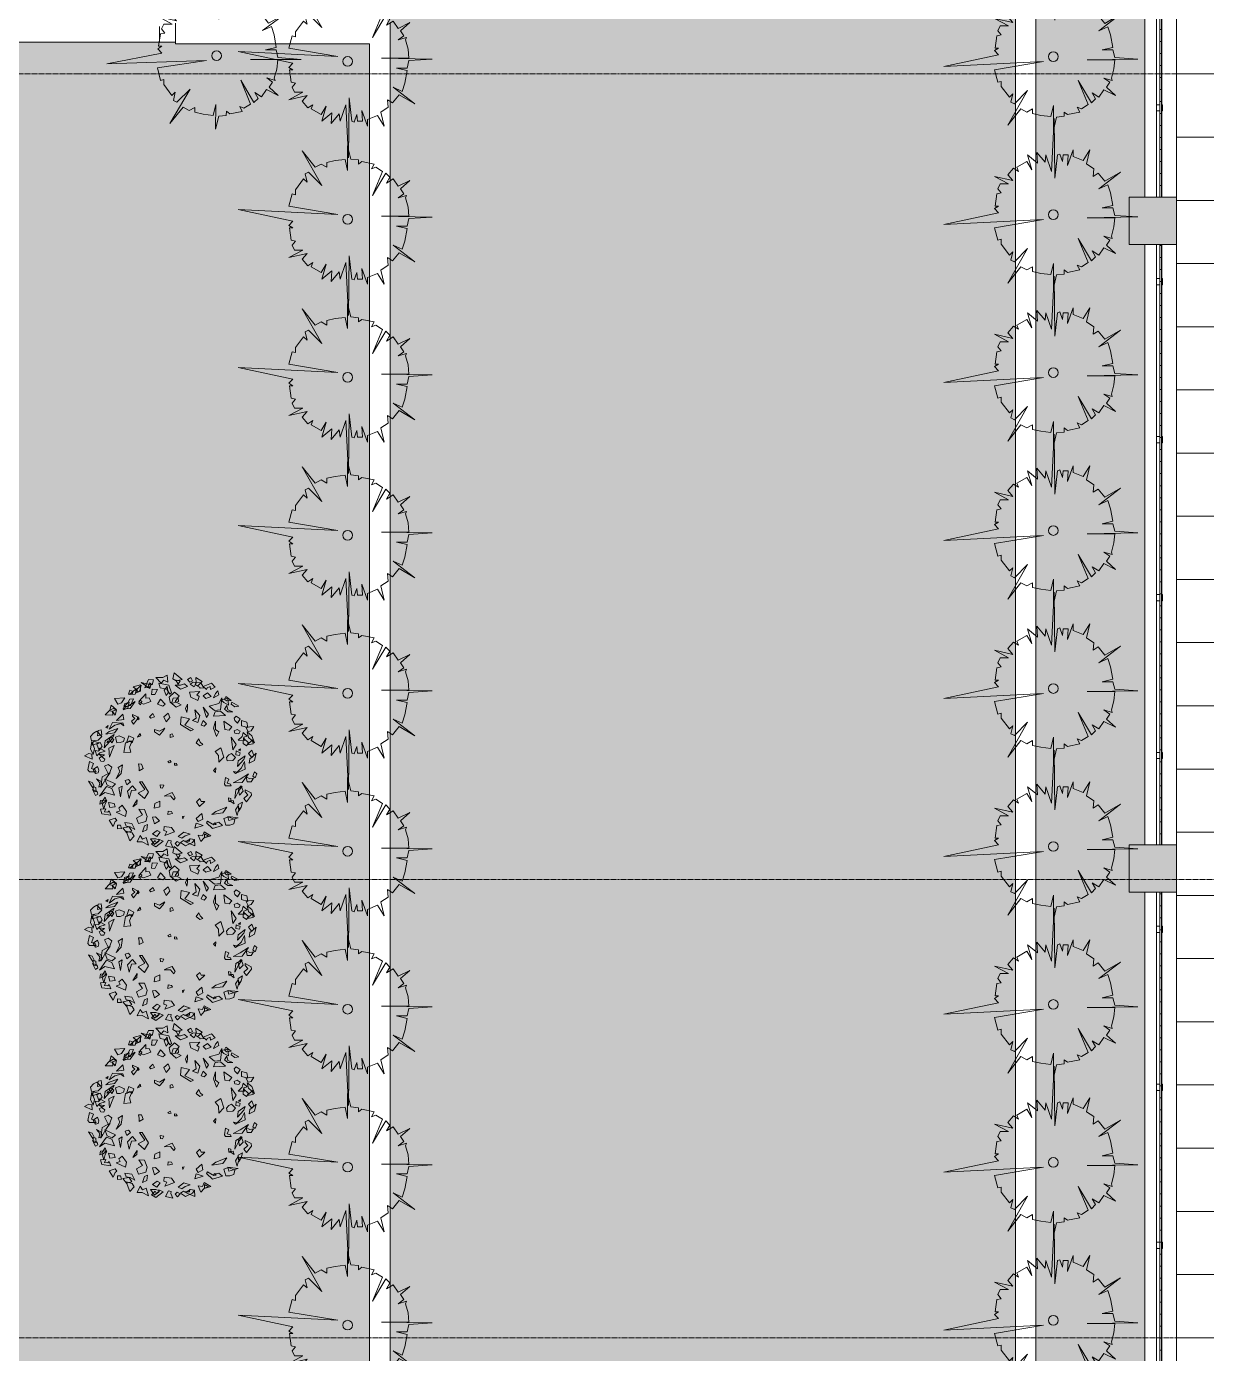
# Model space of a CAD drawing. Header units: millimetres. Extents: x 5359 to 218750, y -16347 to 109893.
# Drawn here: x 127519 to 134991, y 25437 to 33837 of the extents above; entities that cross this region are included whole.
import ezdxf

# ---------------------------------------------------------------- set-up
doc = ezdxf.new("R2010")
doc.units = ezdxf.units.MM
doc.linetypes.add('Double dash', pattern=[41.999998, 12, -6, 6, -6, 6, -6])
doc.linetypes.add('Grid Line', pattern=[22.225, 12.7, -3.175, 3.175, -3.175])
for name, color, linetype, lineweight in [('A-FLOR', 192, 'Continuous', 9), ('A-FLOR-HRAL', 11, 'Continuous', 9), ('A-FLOR-PATT', 8, 'Continuous', 9), ('A-WALL', 113, 'Continuous', 9), ('C-PROP-LINE', 91, 'Double dash', 18), ('G-IMPT', 8, 'Continuous', 9), ('L-PLNT', 71, 'Continuous', 9), ('S-COLS', 52, 'Continuous', 9), ('S-COLS-3', 9, 'Continuous', 9), ('S-COLS-4', 52, 'Continuous', 18), ('S-GRID-1', 1, 'Grid Line', 9)]:
    doc.layers.add(name, color=color, linetype=linetype, lineweight=lineweight)
pattern_1 = [(0, (167.64, 11.2), (558.8, 558.8), [83.82, -16.764, 22.352, -16.764, -419.1]), (0, (167.64, 11.2), (558.8, 558.8), [-139.7, 83.82, -335.28]), (0, (139.7, 27.94), (558.8, 558.8), [55.88, -41.91, 83.82, -41.91, -335.28]), (0, (139.7, 27.94), (558.8, 558.8), [-223.52, 55.88, -279.4]), (0, (335.3, 251.46), (558.8, 558.8), [69.85, -27.94, 69.85, -391.16]), (0, (55.9, 363.2), (558.8, 558.8), [27.94, -55.88, 27.94, -447.04]), (90, (111.76, 363.2), (-558.8, 558.8), [50.292, -508.508]), (90, (279.4, 27.94), (-558.8, 558.8), [55.88, -502.92]), (90, (419.1, 251.46), (-558.8, 558.8), [55.88, -502.92]), (45, (352.04, 22.35), (0, 558.7996), [55.88, -734.383]), (135, (206.76, 22.35), (-558.7996, 0), [55.88, -734.383]), (63.435, (335.28, 25.15), (-0.0005, 558.8001), [55.88, -1193.635]), (75.964, (307.34, 27.94), (-0.00237, 558.80038), [55.88, -2248.111]), (75.964, (447.04, 251.46), (-0.00237, 558.80038), [44.704, -2259.287]), (75.964, (122.94, 363.22), (-0.00237, 558.80038), [39.116, -2264.875]), (104.036, (251.46, 27.94), (0.00237, 558.80038), [55.88, -2248.111]), (104.036, (391.16, 251.46), (0.00237, 558.80038), [44.704, -2259.287]), (104.036, (100.58, 363.22), (0.00237, 558.80038), [39.116, -2264.875]), (116.565, (223.52, 25.15), (0.0005, 558.8001), [55.88, -1193.634])]

# ---------------------------------------------------------------- blocks, each defined once
blk = doc.blocks.new('M_Concrete-Rectangular-Column2 - 300x300-2025390-TKCS_MB ĐỊNH VỊ CỔNG-HÀNG RÀO')
at = {"layer": 'S-COLS-3'}
blk.add_hatch(color=256, dxfattribs=at).paths.add_polyline_path([(-150, 150), (-150, -150), (150, -150), (150, 150)])
at = {"layer": 'S-COLS-4'}
for p, q in [((-150, 150), (150, 150)), ((-150, -150), (-150, 150)), ((150, 150), (150, -150)), ((150, -150), (-150, -150))]:
    blk.add_line(p, q, dxfattribs=at)
blk = doc.blocks.new('NBS_CLDPhysicalSecuritySystems_MtlMeshPnlFncngSym_CLDModsecSecurusS3_InfillPanel - NBS_CLDPhysicalSecuritySystems_MtlMeshPnlFncngSym_CLDModsecSecurusS2_InfillPanel-V86-TKCS_MB ĐỊNH VỊ CỔNG-HÀNG RÀO')
at = {"layer": 'A-FLOR-HRAL'}
h = blk.add_hatch(dxfattribs=at)
h.set_pattern_fill('FP_30', color=256, style=0, pattern_type=2)
h.set_pattern_definition([(180, (609.6, 0), (-2e-15, 13), []), (90, (609.6, 0), (76, -5e-15), [])])
h.paths.add_polyline_path([(3800, 6), (0, 6), (0, -6), (3800, -6)])
for p, q in [((0, 6), (3800, 6)), ((214, 11), (254, 11)), ((214, 6), (214, 11)), ((254, 6), (214, 6)), ((254, 11), (254, 6)), ((1214, 11), (1254, 11)), ((1214, 6), (1214, 11)), ((1254, 6), (1214, 6)), ((1254, 11), (1254, 6)), ((2214, 11), (2254, 11)), ((2214, 6), (2214, 11)), ((2254, 6), (2214, 6)), ((2254, 11), (2254, 6)), ((3214, 11), (3254, 11)), ((3214, 6), (3214, 11)), ((3254, 6), (3214, 6)), ((3254, 11), (3254, 6)), ((3800, -6), (0, -6)), ((0, -27), (218, -27)), ((214, -6), (254, -6)), ((214, -23), (214, -6)), ((250, -27), (218, -27)), ((250, -27), (1218, -27)), ((254, -6), (254, -23)), ((1214, -6), (1254, -6)), ((1214, -23), (1214, -6)), ((1250, -27), (1218, -27)), ((1250, -27), (2218, -27)), ((1254, -6), (1254, -23)), ((2214, -6), (2254, -6)), ((2214, -23), (2214, -6)), ((2250, -27), (2218, -27)), ((2250, -27), (3218, -27)), ((2254, -6), (2254, -23)), ((3214, -6), (3254, -6)), ((3214, -23), (3214, -6)), ((3250, -27), (3218, -27)), ((3250, -27), (3800, -27)), ((3254, -6), (3254, -23))]:
    blk.add_line(p, q, dxfattribs=at)
for centre, start, end in [((218, -23), 180, 270), ((250, -23), 270, 0), ((1218, -23), 180, 270), ((1250, -23), 270, 0), ((2218, -23), 180, 270), ((2250, -23), 270, 0), ((3218, -23), 180, 270), ((3250, -23), 270, 360)]:
    blk.add_arc(centre, 4, start, end, dxfattribs=at)
blk = doc.blocks.new('CAY MAI VAN PHUC - CAY DUC SOC_dwg-2256080-TKCS_MB ĐỊNH VỊ CỔNG-HÀNG RÀO')
at = {"layer": 'G-IMPT', "flags": 128}
blk.add_lwpolyline([(33, 479), (13, 293), (6, 772), (-14, 347), (-60, 479), (-67, 420), (-133, 499), (-127, 413), (-207, 479), (-173, 360), (-213, 426), (-293, 380), (-280, 347), (-320, 373), (-366, 320), (-326, 274), (-473, 307), (-360, 247), (-426, 247), (-446, 207), (-419, 174), (-453, 167), (-466, 68), (-439, 68), (-473, 48), (-439, 14), (-878, -79), (-80, -39), (-473, -105), (-446, -205), (-419, -198), (-419, -238), (-353, -324), (-326, -298), (-340, -364), (-313, -378), (-207, -271), (-366, -550), (-260, -418), (-213, -444), (-167, -418), (-167, -457), (-100, -471), (-20, -481), (0, -391), (0, -590), (26, -484), (86, -477), (86, -444), (113, -464), (212, -444), (192, -404), (226, -418), (279, -384), (199, -192), (305, -371), (339, -338), (312, -291), (365, -324), (405, -265), (498, -311), (425, -245), (452, -205), (405, -172), (472, -192), (465, -172), (485, -99), (492, -25), (272, -25), (678, -19), (492, -6), (478, 54), (392, 54), (478, 74), (458, 174), (438, 240), (365, 207), (538, 340), (412, 267), (359, 333), (319, 307), (325, 367), (266, 406), (292, 519), (239, 433), (159, 466), (159, 519), (113, 393), (119, 479), (79, 479), (73, 426), (53, 486)], close=True, dxfattribs=at)
at = {"layer": 'G-IMPT'}
blk.add_circle((0, 0), 38.6, dxfattribs=at)
blk = doc.blocks.new('CAY MAI VAN PHUC - CAY BONG TRANG-2256081-TKCS_MB ĐỊNH VỊ CỔNG-HÀNG RÀO')
at = {"xscale": 0.7894736842105263, "yscale": 0.7894736842105263, "zscale": 0.7894736842105263}
blk.add_blockref('CAY MAI VAN PHUC - CAY DUC SOC_dwg-2256080-TKCS_MB ĐỊNH VỊ CỔNG-HÀNG RÀO', (0, 0), dxfattribs=at)
blk = doc.blocks.new('CAY MAI VAN PHUC - CAY BONG TRANG-2256527-TKCS_MB ĐỊNH VỊ CỔNG-HÀNG RÀO')
at = {"extrusion": (0, 0, -1), "xscale": 0.7894736842105263, "yscale": 0.7894736842105263, "zscale": -0.7894736842105263, "rotation": 180}
blk.add_blockref('CAY MAI VAN PHUC - CAY DUC SOC_dwg-2256080-TKCS_MB ĐỊNH VỊ CỔNG-HÀNG RÀO', (0, 0), dxfattribs=at)
blk = doc.blocks.new('CAY BACH TRINH - CAY BACH TRINH_dwg-2249800-TKCS_MB ĐỊNH VỊ CỔNG-HÀNG RÀO')
at = {"layer": 'G-IMPT', "flags": 128}
for points in [[(-578, 1452), (-505, 1613), (-404, 1608), (-431, 1511), (-482, 1548), (-505, 1489), (-486, 1456)], [(-357, 1653), (-250, 1541), (-201, 1603), (-123, 1566), (-133, 1703), (-220, 1653)], [(7, 1749), (-25, 1628), (43, 1591), (160, 1616)], [(121, 1587), (40, 1602), (86, 1521)], [(335, 1653), (267, 1616), (316, 1566), (365, 1591)], [(423, 1516), (443, 1553), (433, 1653), (560, 1578), (472, 1491)], [(-874, 1403), (-896, 1328), (-826, 1327), (-809, 1379)], [(-870, 1320), (-769, 1323), (-719, 1438), (-798, 1395)], [(-715, 1368), (-728, 1408), (-805, 1472), (-663, 1508), (-663, 1385)], [(-648, 1504), (-672, 1392), (-758, 1347), (-746, 1419), (-706, 1444)], [(-556, 1333), (-692, 1179), (-600, 1129), (-460, 1181), (-492, 1255), (-553, 1247)], [(-477, 1437), (-459, 1512), (-646, 1555)], [(-428, 1425), (-446, 1319), (-376, 1318), (-327, 1420)], [(-83, 1327), (-48, 1351), (-99, 1506), (-301, 1542), (-270, 1454), (-140, 1428)], [(-133, 1478), (-191, 1403), (-152, 1303), (-113, 1353)], [(14, 1366), (-94, 1266), (-74, 1166), (43, 1066), (140, 1116), (23, 1178), (101, 1291)], [(23, 1503), (131, 1428), (267, 1478), (209, 1528), (131, 1503)], [(511, 1378), (306, 1366), (335, 1266), (472, 1203), (501, 1278), (452, 1316)], [(533, 1553), (590, 1452), (520, 1446), (509, 1467), (423, 1512), (399, 1468), (319, 1525), (383, 1562)], [(579, 1478), (745, 1541), (813, 1466), (725, 1416), (716, 1478), (657, 1453), (647, 1416)], [(667, 1353), (579, 1291), (628, 1241), (735, 1278)], [(871, 1391), (823, 1341), (784, 1253), (891, 1316)], [(-1364, 914), (-1208, 910), (-1218, 988), (-1136, 1017), (-1240, 1107), (-1267, 1010)], [(-1174, 1238), (-1112, 1130), (-1037, 1152), (-972, 1252)], [(-766, 1181), (-866, 1042), (-1009, 1038), (-900, 1094)], [(-996, 1019), (-915, 1047), (-883, 1171), (-978, 1137)], [(-989, 1076), (-860, 1099), (-799, 1231), (-876, 1225), (-913, 1152)], [(-697, 1145), (-671, 1210), (-634, 1180), (-660, 1114)], [(-269, 1228), (-328, 1128), (-220, 1091), (-172, 1128)], [(-50, 1140), (92, 1178), (86, 1252), (-14, 1249)], [(267, 1128), (228, 1041), (257, 966), (267, 1041)], [(647, 866), (579, 1066), (686, 928)], [(696, 1091), (891, 1141), (949, 1253), (920, 1016), (803, 1003)], [(1064, 1244), (1080, 1108), (985, 1158), (937, 1212)], [(1027, 1278), (998, 1228), (1037, 1191), (1135, 1203)], [(1047, 1103), (998, 1028), (1066, 978), (1164, 978), (1066, 1016)], [(1144, 1166), (1135, 1128), (1203, 1078), (1281, 1091)], [(-1164, 910), (-1135, 1007), (-1204, 1044), (-1282, 1000), (-1216, 980)], [(-1010, 928), (-1137, 803), (-990, 828)], [(-840, 791), (-799, 735), (-718, 839), (-724, 876), (-821, 927), (-821, 894), (-775, 847)], [(-717, 878), (-717, 816), (-688, 841)], [(-415, 941), (-483, 878), (-454, 853), (-386, 878)], [(-113, 953), (-201, 878), (-152, 778), (-84, 866)], [(140, 878), (131, 728), (335, 603), (384, 628), (218, 716), (306, 841)], [(413, 1016), (443, 853), (365, 803), (472, 766), (511, 903)], [(579, 803), (540, 716), (599, 691), (647, 741)], [(813, 978), (784, 891), (1018, 903), (920, 991)], [(823, 791), (784, 653), (842, 491), (891, 578), (823, 628)], [(988, 791), (1008, 628), (1096, 616), (1144, 678)], [(1261, 753), (1203, 803), (1193, 853), (1232, 891), (1310, 841)], [(1339, 702), (1463, 665), (1444, 774), (1337, 802)], [(-1595, 553), (-1527, 591), (-1429, 491), (-1497, 416), (-1634, 403), (-1653, 491)], [(-1424, 524), (-1440, 618), (-1501, 607), (-1513, 501)], [(-1380, 266), (-1361, 403), (-1185, 528), (-1224, 441)], [(-1302, 703), (-1351, 666), (-1312, 653)], [(-1109, 650), (-1174, 560), (-1345, 537), (-1285, 585)], [(-1279, 631), (-1217, 768), (-1027, 752), (-1169, 714)], [(-993, 702), (-1009, 756), (-1064, 751)], [(-721, 477), (-654, 499), (-671, 550)], [(-220, 591), (-289, 516), (-386, 578), (-386, 628), (-289, 591), (-181, 653)], [(-74, 528), (-35, 541), (-6, 491), (-74, 466)], [(1310, 591), (1252, 628), (1193, 603), (1203, 553), (1281, 541)], [(1270, 413), (1394, 410), (1386, 473), (1452, 496), (1368, 568), (1347, 490)], [(1422, 673), (1471, 586), (1531, 604), (1583, 684)], [(1447, 578), (1476, 466), (1593, 366), (1544, 503)], [(-1597, 135), (-1570, 248), (-1626, 391), (-1648, 247)], [(-1619, 320), (-1482, 361), (-1595, 398)], [(-1478, 213), (-1422, 297), (-1459, 373), (-1523, 336)], [(-1328, 370), (-1279, 378), (-1302, 402)], [(-1274, 77), (-1290, 255), (-1183, 312), (-1221, 219)], [(-1283, 435), (-1251, 475), (-1188, 428), (-1232, 366)], [(-1065, 367), (-1127, 366), (-1158, 473), (-1082, 500), (-981, 458), (-1000, 389)], [(-855, 181), (-881, 279), (-825, 405), (-958, 362), (-994, 169)], [(-942, 366), (-893, 503), (-795, 453), (-825, 366), (-873, 403)], [(491, 441), (443, 366), (511, 303), (569, 328), (521, 378)], [(813, 191), (881, 116), (891, -22), (988, 78), (930, 266)], [(1135, 478), (1232, 328), (1164, 228), (1154, 328)], [(1378, 453), (1369, 353), (1437, 303), (1476, 366)], [(1553, 425), (1451, 325), (1568, 345)], [(-1619, 40), (-1622, 139), (-1683, 152), (-1767, 105)], [(-1363, 198), (-1471, 259), (-1494, 200), (-1562, 210), (-1523, 107), (-1467, 166)], [(-1482, 60), (-1448, -1), (-1384, -6), (-1369, 43), (-1433, 90)], [(-1478, 141), (-1429, 91), (-1371, 128)], [(-74, 16), (-123, -9), (-94, -34), (-55, -22)], [(1085, 125), (1140, 155), (1218, 75), (1163, 15), (1054, 5), (1038, 75)], [(1310, 166), (1300, 116), (1222, 128), (1232, 203)], [(1256, -105), (1272, 5), (1412, 105), (1381, 35)], [(1319, 245), (1280, 215), (1311, 205)], [(1476, 153), (1534, 78), (1583, 116), (1544, 216)], [(1624, 156), (1594, 16), (1487, -41), (1502, 50), (1551, 81)], [(-1595, -47), (-1673, -9), (-1702, -172), (-1673, -209), (-1536, -209), (-1556, -172), (-1634, -147)], [(-1515, -106), (-1486, -178), (-1501, -227), (-1553, -242), (-1599, -161)], [(-1449, -521), (-1419, -309), (-1263, -222), (-1351, -346)], [(-1291, -267), (-1232, -115), (-1304, -62), (-1376, -95)], [(-1145, -345), (-1046, -242), (-1021, -71), (-1105, -125), (-1069, -201)], [(-688, -191), (-610, -147), (-641, -60), (-704, -55), (-685, -122)], [(11, -79), (65, -80), (51, -44), (11, -37)], [(832, -134), (784, -184), (823, -222)], [(1477, -247), (1352, -421), (1173, -426), (1309, -356)], [(1179, -205), (1218, -245), (1264, -215)], [(1398, -9), (1408, -159), (1232, -234), (1339, -134)], [(1563, -293), (1595, -211), (1641, -250), (1609, -331)], [(-1604, -526), (-1578, -497), (-1615, -421), (-1690, -396)], [(-1546, -521), (-1536, -609), (-1595, -596), (-1604, -509)], [(-1489, -516), (-1411, -473), (-1448, -396), (-1534, -351), (-1465, -430)], [(-1173, -669), (-1368, -622), (-1473, -694), (-1336, -498), (-1227, -542)], [(-1224, -515), (-1157, -451), (-1369, -353), (-1324, -476)], [(-1024, -493), (-1058, -702), (-1088, -530)], [(-935, -470), (-860, -411), (-900, -361), (-966, -383)], [(-888, -735), (-838, -578), (-745, -570), (-823, -487), (-921, -590)], [(-582, -741), (-504, -613), (-626, -407), (-681, -406), (-575, -561), (-711, -631)], [(-229, -532), (-269, -525), (-272, -467), (-200, -477)], [(1085, -355), (1023, -325), (999, -455), (1023, -485), (1132, -485), (1116, -455), (1054, -435)], [(1202, -735), (1225, -565), (1350, -495), (1280, -595)], [(1330, -484), (1271, -546), (1300, -671), (1369, -596)], [(1427, -309), (1447, -409), (1525, -409), (1573, -334), (1505, -346)], [(-1553, -680), (-1504, -649), (-1521, -598), (-1613, -563)], [(-1468, -852), (-1402, -831), (-1326, -772), (-1450, -777)], [(-1390, -946), (-1429, -809), (-1361, -709), (-1332, -796), (-1361, -846)], [(-811, -903), (-736, -844), (-727, -764), (-770, -826)], [(-129, -656), (-34, -622), (23, -722), (0, -767), (-69, -688), (-193, -693)], [(614, -795), (506, -893), (444, -803), (510, -740), (536, -796)], [(1124, -735), (1132, -805), (1085, -795), (1077, -725)], [(1193, -846), (1173, -780), (1104, -785)], [(1384, -736), (1435, -805), (1537, -675), (1529, -628), (1408, -565), (1408, -607), (1465, -665)], [(-1251, -1066), (-1426, -1044), (-1452, -946), (-1351, -943), (-1371, -1002), (-1308, -1008), (-1282, -979)], [(-1270, -915), (-1163, -901), (-1183, -834), (-1295, -817)], [(-1144, -1010), (-957, -1095), (-936, -993), (-1027, -873), (-1088, -926), (-1063, -982)], [(-698, -1231), (-557, -1193), (-527, -1096), (-584, -953), (-693, -951), (-619, -1061), (-741, -1124)], [(-393, -926), (-281, -901), (-277, -790), (-378, -835)], [(-120, -1056), (-31, -1033), (-45, -997), (-117, -988)], [(550, -1034), (443, -1134), (482, -1196), (569, -1146)], [(1048, -911), (967, -1024), (753, -1052), (829, -993)], [(1249, -1075), (1218, -965), (1272, -885), (1295, -955), (1272, -995)], [(1359, -809), (1271, -859), (1281, -984), (1330, -909)], [(-1130, -1172), (-1165, -1196), (-1203, -1289), (-1280, -1164), (-1162, -1128)], [(-1117, -1335), (-1039, -1334), (-1059, -1267), (-1114, -1266)], [(-883, -1296), (-1010, -1321), (-942, -1409), (-834, -1384)], [(-771, -1348), (-831, -1232), (-975, -1212), (-947, -1284), (-866, -1298)], [(-622, -1399), (-535, -1360), (-523, -1254), (-580, -1280)], [(-384, -1242), (-286, -1181), (-363, -1098), (-424, -1108)], [(-180, -1469), (12, -1396), (-45, -1309), (-194, -1290), (-200, -1370), (-142, -1392)], [(176, -1143), (205, -1087), (168, -1096)], [(411, -1324), (581, -1272), (441, -1226)], [(667, -1184), (647, -1221), (764, -1334), (959, -1271), (891, -1209), (764, -1246)], [(775, -1261), (835, -1251), (807, -1222)], [(1103, -1266), (1025, -1267), (986, -1133), (1081, -1099), (1208, -1151), (1184, -1238)], [(1066, -1096), (1086, -1171), (1271, -1121)], [(-872, -1573), (-787, -1482), (-829, -1416), (-944, -1384)], [(-505, -1659), (-547, -1509), (-620, -1542), (-671, -1472), (-727, -1598), (-626, -1595)], [(-386, -1646), (-464, -1534), (-357, -1534), (-289, -1559)], [(-215, -1584), (-355, -1693), (-443, -1641), (-373, -1567), (-346, -1624), (-297, -1583), (-299, -1545)], [(-336, -1491), (-270, -1405), (-332, -1372), (-423, -1439)], [(-55, -1574), (-63, -1616), (-24, -1708), (-167, -1674), (-109, -1565)], [(323, -1445), (199, -1404), (83, -1492), (153, -1523), (221, -1476)], [(228, -1671), (131, -1609), (189, -1571), (209, -1584), (306, -1584), (306, -1534), (404, -1546), (365, -1609)], [(411, -1674), (406, -1550), (330, -1534), (226, -1592)], [(731, -1476), (595, -1400), (567, -1474), (481, -1461), (531, -1590), (600, -1516)], [(608, -1509), (686, -1484), (608, -1434)], [(69, -1680), (123, -1624), (62, -1590), (23, -1629)]]:
    blk.add_lwpolyline(points, close=True, dxfattribs=at)
blk = doc.blocks.new('CAY BACH TRINH - CAY BACH TRINH-2249732-TKCS_MB ĐỊNH VỊ CỔNG-HÀNG RÀO')
at = {"xscale": 0.3200000000000001, "yscale": 0.3200000000000001, "zscale": 0.3200000000000001}
blk.add_blockref('CAY BACH TRINH - CAY BACH TRINH_dwg-2249800-TKCS_MB ĐỊNH VỊ CỔNG-HÀNG RÀO', (0, 0), dxfattribs=at)
blk = doc.blocks.new('Family - ___-1476882-TKCS_MB ĐỊNH VỊ CỔNG-HÀNG RÀO')
at = {"layer": 'C-PROP-LINE'}
blk.add_line((134801.5, 77418.4), (134801.5, 7888.2), dxfattribs=at)

msp = doc.modelspace()

# ---------------------------------------------------------------- hatches: boundary and pattern name
at = {"layer": 'A-FLOR-PATT'}
h = msp.add_hatch(dxfattribs=at)
h.set_pattern_fill('FP_5', color=256, style=0, pattern_type=2)
h.set_pattern_definition([(90, (81451.8, 48336.34), (-400, 2e-14), []), (180, (81451.8, 48336.34), (-5e-14, -400), [])])
h.paths.add_polyline_path([(14081.4, -16347.2), (14081.4, 79336.3), (14075, 79693.3), (14055.9, 80049.7), (14024.1, 80405.3), (13979.6, 80759.5), (13922.5, 81111.9), (13852.8, 81462), (13770.7, 81809.4), (13676.3, 82153.7), (13569.6, 82494.3), (13450.9, 82831), (13320.2, 83163.2), (13177.7, 83490.5), (13023.6, 83812.5), (12858.2, 84128.8), (12681.5, 84439), (12493.9, 84742.7), (12295.6, 85039.6), (12086.8, 85329.1), (11867.8, 85611), (11638.9, 85884.9), (11400.3, 86150.5), (11152.4, 86407.4), (10895.5, 86655.3), (10630, 86893.8), (10356.1, 87122.8), (10074.1, 87341.7), (9784.6, 87550.5), (9487.8, 87748.9), (9184.1, 87936.5), (8873.9, 88113.1), (8557.5, 88278.6), (8235.5, 88432.7), (7908.2, 88575.1), (7576, 88705.8), (7239.4, 88824.6), (6898.7, 88931.3), (6554.4, 89025.7), (6207, 89107.8), (5856.9, 89177.4), (5504.5, 89234.6), (5358.8, 89252.8), (5358.8, 82030.3), (10052.8, 77336.3), (10052.8, -16347.2), (12634.8, -16347.2)])
h.paths.add_polyline_path([(51727.7, -16347.2), (56702.6, -16347.2), (56702.6, -12330.8), (31070.8, -12330.8), (26103.5, -7352), (26103.5, 40986.3), (24603.5, 40986.3), (22103.5, 38486.3), (22103.5, -8023.3), (22132.9, -8371.9), (22174.4, -8719.2), (22228.1, -9064.9), (22293.8, -9408.5), (22371.5, -9749.6), (22461, -10087.7), (22562.4, -10422.5), (22675.4, -10753.6), (22799.9, -11080.5), (22935.8, -11402.8), (23082.8, -11720.2), (23240.9, -12032.3), (23409.7, -12338.6), (23589.2, -12638.9), (23779.1, -12932.6), (23979.2, -13219.6), (24189.1, -13499.4), (24408.7, -13771.7), (24637.7, -14036.1), (24875.9, -14292.4), (25122.8, -14540.1), (25378.2, -14779.1), (25641.9, -15009), (25913.4, -15229.6), (26192.5, -15440.5), (26478.7, -15641.5), (26771.9, -15832.4), (27071.5, -16012.9), (27377.3, -16182.8), (27700.1, -16347.2), (44092.7, -16347.2)])
h.paths.add_polyline_path([(134801.6, 7388.2), (140779.3, 7388.2), (140779.3, 38986.3), (138279.3, 40986.3), (134801.5, 40986.3), (134801.5, 7388.2)])
h.paths.add_polyline_path([(157794.6, 7388.2), (157794.6, 109892.8), (152779.3, 109892.8), (152779.3, 7388.2), (155944.1, 7388.2)])
h.paths.add_polyline_path([(138279.3, 45986.3), (140779.3, 47986.3), (140779.3, 77336.3), (140773.2, 77721), (140754.7, 78105.2), (140723.9, 78488.6), (140680.8, 78870.9), (140625.5, 79251.5), (140558.1, 79630.2), (140478.5, 80006.6), (140386.9, 80380.2), (140283.4, 80750.7), (140168, 81117.6), (140041, 81480.7), (139902.4, 81839.5), (139752.3, 82193.7), (139591, 82542.9), (139418.5, 82886.8), (139235.2, 83224.9), (139041.1, 83557), (138836.4, 83882.8), (138621.4, 84201.7), (138396.3, 84513.7), (138161.3, 84818.2), (137916.7, 85115.1), (137662.7, 85403.9), (137399.5, 85684.5), (137127.5, 85956.5), (136843.4, 86222.8), (136558.1, 86473.7), (136261.2, 86718.3), (135956.7, 86953.3), (135644.7, 87178.4), (135325.8, 87393.4), (135000.1, 87598), (134668, 87792.2), (134329.8, 87975.5), (133986, 88148), (133636.7, 88309.3), (133282.6, 88459.3), (132923.7, 88598), (132560.6, 88725), (132193.7, 88840.4), (131823.2, 88943.9), (131449.6, 89035.5), (131073.3, 89115), (130694.5, 89182.5), (130313.9, 89237.8), (129931.6, 89280.9), (129548.2, 89311.7), (129164, 89330.2), (128779.3, 89336.3), (87752.6, 89336.3), (85252.6, 86836.3), (85252.6, 84418.2), (127801.6, 84418.2), (134801.6, 77417.7), (134801.6, 45986.3), (136085.6, 45986.3)])
h.paths.add_polyline_path([(24603.5, 45986.3), (26103.5, 45986.3), (26103.5, 77418.2), (33103.5, 84418.2), (75452.6, 84418.2), (75452.6, 86836.3), (72952.6, 89336.3), (32081.4, 89336.3), (31731.6, 89330.2), (31382.3, 89311.9), (31033.8, 89281.3), (30686.6, 89238.6), (30341.1, 89183.8), (29997.8, 89116.9), (29657, 89038), (29319.2, 88947.3), (28984.7, 88844.8), (28654, 88730.7), (28327.6, 88605), (28005.7, 88468.1), (27688.8, 88319.9), (27377.3, 88160.8), (27071.5, 87990.9), (26771.9, 87810.4), (26478.7, 87619.5), (26192.5, 87418.5), (25913.4, 87207.6), (25641.9, 86987), (25378.2, 86757.1), (25122.8, 86518.1), (24831.7, 86222.8), (24637.7, 86014.1), (24408.7, 85749.7), (24189.1, 85477.4), (23979.2, 85197.6), (23779.1, 84910.6), (23589.2, 84616.8), (23409.7, 84316.6), (23240.9, 84010.3), (23082.8, 83698.2), (22935.8, 83380.8), (22799.9, 83058.5), (22675.4, 82731.6), (22562.4, 82400.5), (22461, 82065.7), (22371.5, 81727.6), (22293.8, 81386.5), (22228.1, 81042.9), (22174.4, 80697.2), (22132.9, 80349.9), (22103.5, 80001.3), (22103.5, 48486.3), (23817.1, 46772.8)])
h.paths.add_polyline_path([(5358.8, 97336.3), (130779.3, 97336.3), (131136.3, 97342.7), (131492.7, 97361.8), (131848.3, 97393.6), (132202.5, 97438.1), (132554.9, 97495.2), (132905, 97564.9), (133252.4, 97647), (133596.7, 97741.4), (133937.3, 97848.1), (134274, 97966.8), (134606.2, 98097.5), (134933.5, 98240), (135255.5, 98394.1), (135571.8, 98559.5), (135882, 98736.2), (136185.8, 98923.8), (136482.6, 99122.1), (136772.1, 99330.9), (137054, 99549.9), (137328, 99778.8), (137593.5, 100017.4), (137850.4, 100265.3), (138098.3, 100522.2), (138336.8, 100787.7), (138565.8, 101061.6), (138784.8, 101343.6), (138993.6, 101633.1), (139191.9, 101929.9), (139379.5, 102233.6), (139556.1, 102543.8), (139721.6, 102860.2), (139875.7, 103182.2), (140018.1, 103509.5), (140148.8, 103841.7), (140267.6, 104178.3), (140374.3, 104519), (140468.7, 104863.3), (140550.8, 105210.7), (140620.5, 105560.8), (140681.9, 105947.8), (140722.1, 106267.4), (140753.9, 106622.9), (140773, 106979.4), (140779.3, 107336.3), (140779.3, 109892.8), (135779.3, 109892.8), (135779.3, 107336.3), (130779.3, 102336.3), (5358.8, 102336.3), (5358.8, 99924.4)])
h = msp.add_hatch(dxfattribs=at)
h.set_pattern_fill('FP_14', color=256, style=0, pattern_type=2)
h.set_pattern_definition(pattern_1)
h.paths.add_polyline_path([(128801.6, 17346.9), (128913.1, 17354.5), (129012.7, 17373), (129095.6, 17396.9), (129203.1, 17443.5), (129291.6, 17495), (129356.5, 17541.1), (129431, 17607.6), (129497.5, 17682), (129555.2, 17763.4), (129603.5, 17850.8), (129641.7, 17943), (129669.3, 18038.9), (129686.7, 18149), (129691.6, 18236.9), (129691.6, 33727.4), (128462.6, 33727.4), (128462.6, 33737.4), (127262.6, 33737.4), (127262.6, 27336.9), (127252.6, 27336.9), (127252.6, 25721.9), (127262.6, 25721.9), (127262.6, 19136.9), (127252.6, 19136.9), (127252.6, 17346.9), (127279.7, 17346.9)])
h.paths.add_polyline_path([(128823, 37137.4), (129701.6, 37137.4), (129701.6, 40386.3), (129693.8, 40471.7), (129671.1, 40555.4), (129647.1, 40613.3), (129606.1, 40680.2), (129555.2, 40739.9), (129495.5, 40790.8), (129428.2, 40832), (129356.1, 40861.9), (129279.8, 40880.2), (129201.6, 40886.3), (128501.6, 40886.3), (128501.6, 61586.3), (129201.6, 61586.3), (129287, 61594.2), (129370.7, 61616.8), (129428.6, 61640.8), (129495.5, 61681.8), (129555.2, 61732.8), (129606.1, 61792.4), (129647.1, 61859.3), (129677.2, 61931.8), (129695.5, 62008.1), (129701.6, 62086.3), (129700.3, 74387.8), (129695.3, 74585.1), (129676.5, 74832.7), (129645.1, 75078.9), (129601.3, 75323.3), (129545.2, 75565.1), (129476.9, 75803.8), (129396.6, 76038.7), (129304.5, 76269.3), (129200.9, 76494.9), (129085.9, 76714.9), (128959, 76930.4), (128817.7, 77143.9), (128666.7, 77348.2), (128506.4, 77543.2), (128337.2, 77728.8), (128159.4, 77904.8), (127973.6, 78071), (127780.1, 78227), (127579.5, 78372.8), (127372.1, 78507.9), (127154.9, 78634.2), (126917.8, 78755.4), (126691.3, 78856.9), (126486.1, 78937.9), (126253.1, 79016.6), (126016.5, 79083.6), (125777.1, 79138.6), (125535.3, 79181.5), (125291.7, 79212.2), (125047, 79230.7), (124801.6, 79236.9), (118352.6, 79236.9), (118352.6, 78649), (118662.6, 78649), (118662.6, 78639), (118652.6, 78636.9), (118652.6, 78246.9), (122742.5, 78246.9), (122742.5, 79046.9), (125162.5, 79046.9), (125162.5, 79036.9), (125152.5, 79036.9), (125152.5, 78236.9), (125162.5, 78236.9), (125162.9, 78246.9), (127252.6, 78246.9), (127252.6, 76536.9), (127262.6, 76536.9), (127262.6, 69762.3), (127252.6, 69761.9), (127252.6, 68146.9), (127262.1, 68146.9), (127262.6, 61561.9), (127252.6, 61561.9), (127252.6, 59936.9), (127262.6, 59936.9), (127262.6, 53361.9), (127252.6, 53361.9), (127252.6, 51736.9), (127262.6, 51736.9), (127262.6, 45161.9), (127252.6, 45161.9), (127252.6, 43546.9), (127262.6, 43546.9), (127262.6, 37137.4)])
h.paths.add_polyline_path([(127252.6, 40437.4), (127252.6, 40437.4), (127252.6, 40586.9)])
h.paths.add_polyline_path([(109456, 78246.9), (114542.6, 78246.9), (114542.6, 78649), (114852.6, 78649), (114852.6, 79318.2), (100352.6, 79318.2), (100172.4, 79311.5), (99993.1, 79291.8), (99836.3, 79264.3), (99668, 79222.6), (99503.1, 79169.4), (99342.2, 79104.8), (99167.4, 79018.6), (99035.8, 78943.1), (98891.7, 78846.8), (98754.7, 78740.6), (98625.3, 78625.3), (98504.2, 78501.2), (98392, 78369), (98301.8, 78246.9), (108437.5, 78246.9)])
h = msp.add_hatch(dxfattribs=at)
h.set_pattern_fill('FP_18', color=256, style=0, pattern_type=2)
h.set_pattern_definition([(50.045, (457.64, 0), (480.2038, -42.077), [50.259, -552.85]), (354.992, (457.64, 0), (-92.893, 504.3906), [40.17, -441.873]), (100.435, (497.66, -3.5), (387.3114, 462.309), [42.739, -470.133]), (46.23, (457.64, 134.1), (714.516, -110.9856), [75.381, -829.188]), (96.625, (517.2, 124.86), (625.756, 653.2026), [64.111, -705.222]), (351.17, (457.64, 134.1), (625.758, 653.2008), [60.257, -662.827]), (21.03, (524.6, 100.6), (399.6254, -269.9836), [50.223, -552.448]), (325.958, (524.6, 100.6), (162.8971, 486.2573), [40.19, -442.087]), (71.479, (557.9, 78.1), (562.526, 216.278), [42.735, -470.082]), (37.544, (457.64, 0), (8.14131, 223.22523), [7.369, -429.4, 7.369, -441.458, -443.803]), (37.544, (457.64, 0), (8.14131, 223.22523), [-885.596, 7.369, -436.434]), (7.512, (457.64, 0), (176.12346, 264.47717), [7.365, -248.39, 7.365, -419.116, -169.053]), (7.512, (457.64, 0), (176.12346, 264.47717), [-682.236, 7.365, -161.688]), (327.459, (308.34, 0), (357.39266, -15.12275), [7.368, -160.083, 7.368, -515.079, -693.247]), (327.459, (308.34, 0), (357.39266, -15.12275), [-689.898, 7.368, -685.879]), (317.455, (241.4, 0), (390.44126, 67.1285), [7.37, -210.374, 7.37, -339.681, -492.437]), (317.455, (241.4, 0), (390.44126, 67.1285), [-564.795, 7.37, -485.067])])
h.paths.add_polyline_path([(133781.5, 14819.6), (133781.5, 40386.3), (133787.8, 40474.6), (133801.5, 40537.5), (133801.5, 61935.2), (133787.8, 61998.1), (133781.5, 62086.3), (133781.5, 77694.8), (129809.2, 74434.5), (129811.6, 74336.9), (129801.6, 74336.9), (129801.6, 62086.3), (129811.6, 62086.3), (129801.6, 61914.5), (129801.6, 40490.6), (129805.5, 40471.7), (129811.6, 40386.3), (129801.6, 40386.3), (129801.6, 33857.4), (129821.6, 33857.4), (129821.6, 18219.8), (133673.4, 14912.4)])
h = msp.add_hatch(dxfattribs=at)
h.set_pattern_fill('FP_14', color=256, style=0, pattern_type=2)
h.set_pattern_definition(pattern_1)
h.paths.add_polyline_path([(133664.7, 8088.2), (134501.6, 8088.2), (134501.6, 8188.2), (134601.5, 8188.2), (134601.5, 11956.3), (134501.6, 11956.3), (134501.6, 12256.3), (134601.5, 12256.3), (134601.5, 14792.4), (133911.5, 14792.4), (133911.5, 14756.9), (132281.5, 13126.9), (123123.5, 13126.9), (123123.5, 8088.2), (125901.6, 8088.2), (125901.6, 8188.2), (126201.6, 8188.2), (126201.6, 8088.2), (130201.6, 8088.2), (130201.6, 8188.2), (130501.6, 8188.2), (130501.6, 8088.2), (131243.8, 8088.2)])
h.paths.add_polyline_path([(133911.5, 14912.4), (134601.5, 14912.4), (134601.5, 16056.3), (134501.6, 16056.3), (134501.6, 16356.3), (134601.5, 16356.3), (134601.5, 20156.3), (134501.6, 20156.3), (134501.6, 20456.3), (134601.5, 20456.3), (134601.5, 24256.3), (134501.6, 24256.3), (134501.6, 24556.3), (134601.5, 24556.3), (134601.5, 28356.3), (134501.6, 28356.3), (134501.6, 28656.3), (134601.5, 28656.3), (134601.5, 32456.3), (134501.6, 32456.3), (134501.6, 32756.3), (134601.5, 32756.3), (134601.5, 36556.3), (134501.6, 36556.3), (134501.6, 36856.3), (134601.5, 36856.3), (134601.5, 40586.3), (134501.6, 40586.3), (134501.6, 40876.3), (134371.7, 40874), (134313.2, 40867.5), (134236.5, 40846.7), (134179, 40822.9), (134113.5, 40782.8), (134055, 40732.8), (134005.1, 40674.4), (133964.9, 40608.8), (133932.9, 40527.1), (133917.5, 40463), (133911.5, 40386.3), (133911.5, 15134.2)])

# ---------------------------------------------------------------- linework, layer by layer
at = {"layer": 'A-FLOR'}
for p, q in [((133781.5, 40386.3), (133781.5, 14810.7)), ((133911.5, 14912.4), (133911.5, 40386.3)), ((128462.6, 33857.4), (128462.6, 33727.4)), ((129821.6, 18236.9), (129821.6, 33857.4)), ((128361.6, 33737.4), (127262.6, 33737.4)), ((128462.6, 33727.4), (129691.6, 33727.4)), ((129691.6, 33727.4), (129691.6, 18236.9))]:
    msp.add_line(p, q, dxfattribs=at)
at = {"layer": 'A-WALL'}
for p, q in [((134601.5, 32756.3), (134601.5, 36556.3)), ((134801.5, 36556.3), (134801.5, 32756.3)), ((128361.6, 33737.4), (128361.6, 33837.4)), ((128462.6, 33737.4), (128361.6, 33737.4)), ((134601.5, 28656.3), (134601.5, 32456.3)), ((134801.5, 32456.3), (134801.5, 28656.3)), ((134601.5, 24556.3), (134601.5, 28356.3)), ((134801.5, 28356.3), (134801.5, 24556.3))]:
    msp.add_line(p, q, dxfattribs=at)
at = {"layer": 'S-GRID-1'}
for p, q in [((135474.6, 33536.9), (24837.1, 33536.9)), ((135474.6, 28436.9), (24837.1, 28436.9)), ((132680.6, 25536.9), (27631.1, 25536.9)), ((138180.6, 25536.9), (132680.6, 25536.9))]:
    msp.add_line(p, q, dxfattribs=at)

# ---------------------------------------------------------------- block references
at = {"layer": 'A-FLOR-HRAL', "rotation": 270.0000000000001}
for p in [(134701.6, 36556.3), (134701.6, 32456.3), (134701.6, 28356.3)]:
    msp.add_blockref('NBS_CLDPhysicalSecuritySystems_MtlMeshPnlFncngSym_CLDModsecSecurusS3_InfillPanel - NBS_CLDPhysicalSecuritySystems_MtlMeshPnlFncngSym_CLDModsecSecurusS2_InfillPanel-V86-TKCS_MB ĐỊNH VỊ CỔNG-HÀNG RÀO', p, dxfattribs=at)
at = {"layer": 'C-PROP-LINE'}
msp.add_blockref('Family - ___-1476882-TKCS_MB ĐỊNH VỊ CỔNG-HÀNG RÀO', (0, 0), dxfattribs=at)
at = {"layer": 'L-PLNT', "rotation": 359.0616565919601}
msp.add_blockref('CAY MAI VAN PHUC - CAY BONG TRANG-2256081-TKCS_MB ĐỊNH VỊ CỔNG-HÀNG RÀO', (128722.6, 33652.4), dxfattribs=at)
at = {"layer": 'L-PLNT'}
for name, p in [('CAY MAI VAN PHUC - CAY BONG TRANG-2256081-TKCS_MB ĐỊNH VỊ CỔNG-HÀNG RÀO', (134021.5, 33646.3)), ('CAY MAI VAN PHUC - CAY BONG TRANG-2256527-TKCS_MB ĐỊNH VỊ CỔNG-HÀNG RÀO', (129552.6, 33616.2)), ('CAY MAI VAN PHUC - CAY BONG TRANG-2256081-TKCS_MB ĐỊNH VỊ CỔNG-HÀNG RÀO', (134021.5, 32646.3)), ('CAY MAI VAN PHUC - CAY BONG TRANG-2256527-TKCS_MB ĐỊNH VỊ CỔNG-HÀNG RÀO', (129552.6, 32616.2)), ('CAY MAI VAN PHUC - CAY BONG TRANG-2256081-TKCS_MB ĐỊNH VỊ CỔNG-HÀNG RÀO', (134021.5, 31646.3)), ('CAY MAI VAN PHUC - CAY BONG TRANG-2256527-TKCS_MB ĐỊNH VỊ CỔNG-HÀNG RÀO', (129552.6, 31616.2)), ('CAY MAI VAN PHUC - CAY BONG TRANG-2256081-TKCS_MB ĐỊNH VỊ CỔNG-HÀNG RÀO', (134021.5, 30646.3)), ('CAY MAI VAN PHUC - CAY BONG TRANG-2256527-TKCS_MB ĐỊNH VỊ CỔNG-HÀNG RÀO', (129552.6, 30616.2)), ('CAY MAI VAN PHUC - CAY BONG TRANG-2256081-TKCS_MB ĐỊNH VỊ CỔNG-HÀNG RÀO', (134021.5, 29646.3)), ('CAY MAI VAN PHUC - CAY BONG TRANG-2256527-TKCS_MB ĐỊNH VỊ CỔNG-HÀNG RÀO', (129552.6, 29616.2)), ('CAY BACH TRINH - CAY BACH TRINH-2249732-TKCS_MB ĐỊNH VỊ CỔNG-HÀNG RÀO', (128452.6, 29186.2)), ('CAY MAI VAN PHUC - CAY BONG TRANG-2256081-TKCS_MB ĐỊNH VỊ CỔNG-HÀNG RÀO', (134021.5, 28646.3)), ('CAY MAI VAN PHUC - CAY BONG TRANG-2256527-TKCS_MB ĐỊNH VỊ CỔNG-HÀNG RÀO', (129552.6, 28616.2)), ('CAY BACH TRINH - CAY BACH TRINH-2249732-TKCS_MB ĐỊNH VỊ CỔNG-HÀNG RÀO', (128452.6, 28086.2)), ('CAY MAI VAN PHUC - CAY BONG TRANG-2256081-TKCS_MB ĐỊNH VỊ CỔNG-HÀNG RÀO', (134021.5, 27646.3)), ('CAY MAI VAN PHUC - CAY BONG TRANG-2256527-TKCS_MB ĐỊNH VỊ CỔNG-HÀNG RÀO', (129552.6, 27616.2)), ('CAY BACH TRINH - CAY BACH TRINH-2249732-TKCS_MB ĐỊNH VỊ CỔNG-HÀNG RÀO', (128452.6, 26966.2)), ('CAY MAI VAN PHUC - CAY BONG TRANG-2256081-TKCS_MB ĐỊNH VỊ CỔNG-HÀNG RÀO', (134021.5, 26646.3)), ('CAY MAI VAN PHUC - CAY BONG TRANG-2256527-TKCS_MB ĐỊNH VỊ CỔNG-HÀNG RÀO', (129552.6, 26616.2)), ('CAY MAI VAN PHUC - CAY BONG TRANG-2256081-TKCS_MB ĐỊNH VỊ CỔNG-HÀNG RÀO', (134021.5, 25646.3)), ('CAY MAI VAN PHUC - CAY BONG TRANG-2256527-TKCS_MB ĐỊNH VỊ CỔNG-HÀNG RÀO', (129552.6, 25616.2))]:
    msp.add_blockref(name, p, dxfattribs=at)
at = {"layer": 'S-COLS', "rotation": 89.99999999999942}
for p in [(134651.6, 32606.3), (134651.6, 28506.3)]:
    msp.add_blockref('M_Concrete-Rectangular-Column2 - 300x300-2025390-TKCS_MB ĐỊNH VỊ CỔNG-HÀNG RÀO', p, dxfattribs=at)

doc.saveas('drawing.dxf')
